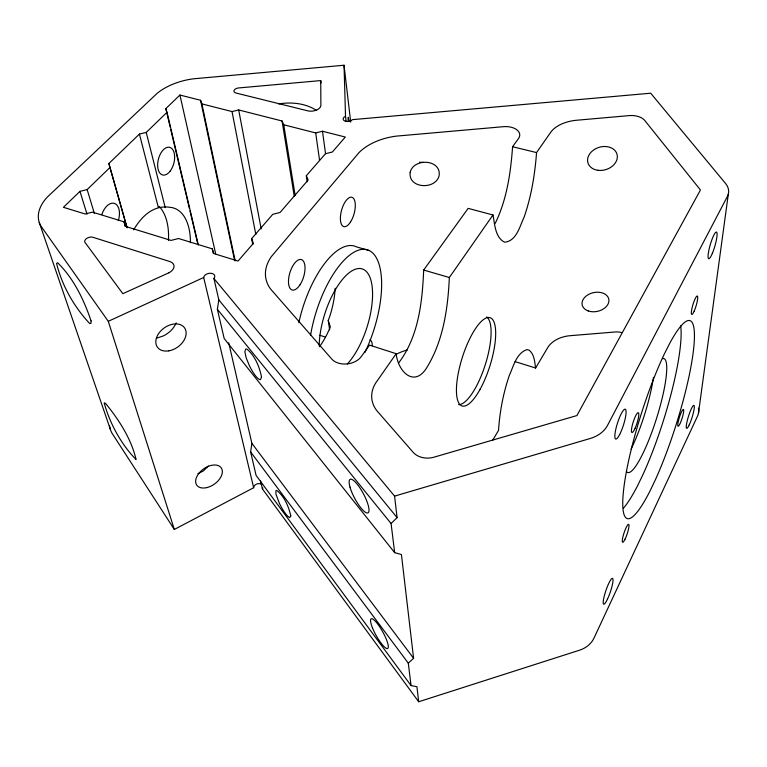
<?xml version="1.0" encoding="UTF-8"?>
<svg xmlns="http://www.w3.org/2000/svg" width="767" height="767" viewBox="0 0 767 767"><rect width="100%" height="100%" fill="white"/><g stroke="black" fill="none" stroke-linecap="round" stroke-linejoin="round"><path stroke-width="1.15" d="M495.204 223.389C506.853 199.621 510.697 172.882 512.586 146.737L518.3 138.808A14.678 8.744 -2.3 0 0 517.016 129.93A14.678 8.744 -2.3 0 0 503.277 126.699L396.203 136.133A51.408 31.457 -5.3 0 0 358.966 152.652L271.604 256.303A55.646 36.845 -8.4 0 0 270.435 288.843L331.421 358.678A17.095 12.128 -8.1 0 0 346.646 363.97A17.095 12.128 -8.1 0 0 361.554 356.204L369.55 345.121L396.165 353.702L377.182 380.902A40.718 29.999 -5.2 0 0 378.687 412.819L413.605 452.808A18.005 13.768 -4.4 0 0 433.23 457.4L576.899 415.561L700.444 189.976L644.51 120.17A14.458 8.427 1.1 0 0 629.88 115.549L578.337 120.093A34.064 20.268 0 0 0 550.083 133.199L536.555 152.575C534.925 174.387 531.349 196.189 524.197 216.908C519.901 225.958 516.488 241.404 504.465 242.19C495.022 237.137 494.84 224.28 492.989 214.99L468.158 208.356L423.681 270.042C422.329 301.891 418.6 336.54 398.802 362.733M492.989 214.99L449.337 277.52C447.947 307.96 443.46 339.695 427.603 366.271C415.129 388.505 398.15 372.417 396.165 353.702M698.43 413.499L728.353 193.907M698.449 408.063A23.902 17.258 7.6 0 1 697.539 416.097L594.022 638.029A27.094 23.029 9.3 0 1 579.478 650.215L418.686 701.757L416.932 686.743L411.054 685.583L256.073 475.329L250.617 451.897L251.902 443.393L228.719 342.772M411.054 685.583L408.293 663.167L413.595 658.316L401.419 554.522L394.669 552.652L224.185 338.535L217.368 309.264L218.844 299.907L213.916 278.498A5.647 3.682 -12.4 0 0 211.002 273.282A5.647 3.682 -12.4 0 0 203.686 277.501L108.281 321.315L40.661 225.709A52.463 31.188 -14.6 0 1 47.362 197.042L156.986 93.488A47.717 26.72 -10.7 0 1 193.514 78.8L344.038 65.243L350.711 122.145M329.676 329.877L328.247 320.51L329.848 316.119A53.489 23.355 -72.4 0 0 335.16 288.239M492.548 440.45L498.531 430.392C499.729 411.706 503.257 393.126 509.336 375.399C513.516 366.319 516.392 353.012 527.034 349.599L529.144 350.174C534.398 354.373 534.685 361.871 535.596 368.026L515.06 361.602M535.596 368.026L547.216 348.467A29.184 20.719 2.2 0 1 571.511 335.582L615.776 331.938A12.397 8.638 3.7 0 1 621.337 332.533M133.631 229.86C141.579 216.342 153.419 204.703 170.015 207.33A55.32 30.335 -72.4 0 1 190.437 242.66M208.356 466.02L203.504 470.852L197.915 473.718M252.794 244.51L251.643 238.642L272.764 214.338L280.07 212.469L308.161 179.996L306.301 175.777L325.467 153.726L332.379 151.991L345.313 137.044L322.485 131.253L315.697 132.931L283.742 124.781L282.064 120.985L238.69 109.959L232.037 111.579L201.894 103.89L200.561 100.276L179.929 95.041L165.816 108.636L170.207 127.226M394.669 552.652L391.084 523.535L397.085 517.6L394.574 496.115L213.916 278.498M125.376 226.428L124.072 221.836L92.424 212.143L85.099 213.983L63.421 207.311L79.969 191.367L87.15 189.583L109.949 167.522L108.895 163.486L139.421 134.072L146.229 132.423L167.024 112.298L165.816 108.636M109.585 426.059A44.869 31.802 -17.2 0 0 111.848 432.952L174.33 529.451L253.656 487.726A4.784 3.672 -14.7 0 1 256.705 484.054A4.784 3.672 -14.7 0 1 261.806 484.447M394.574 496.115L589.967 438.561A32.665 24.199 3.4 0 0 607.483 425.464L727.365 196.505A28.149 17.152 3.9 0 0 725.429 183.303L650.694 93.21L352.379 119.652A4.947 2.886 -6.8 0 1 344.642 120.946A4.947 2.886 -6.8 0 1 345.524 116.296L344.038 65.243M156.439 338.228L163.304 335.927A19.741 14.094 -35.4 0 0 176.142 322.917M278.565 103.919C291.412 101.848 305.487 103.181 316.579 110.458M320.731 80.583L238.154 87.994A4.698 2.617 -9.4 0 0 234.165 90.285A4.698 2.617 -9.4 0 0 235.584 92.922L308.267 110.966A8.801 5.053 -7.7 0 0 320.884 105.606L320.731 80.583L321.047 82.951M512.586 146.737L536.555 152.575M369.282 250.588L356.387 246.84A73.632 30.776 -72.4 0 0 298.833 322.706M423.681 270.042L449.337 277.52M251.643 238.642L253.369 243.34L238.058 261.039L213.83 253.589L212.258 248.834L178.519 238.508L171.041 240.426L125.242 226.332L124.072 221.836M319.829 335.275L325.4 337.087M218.844 299.907L397.085 517.6M217.368 309.264L391.084 523.535M251.902 443.393L413.595 658.316M250.617 451.897L408.293 663.167M260.569 480.995L262.391 488.895L418.686 701.757M39.232 222.411L110.438 429.587M328.247 320.51L330.337 326.972L327.26 333.808A53.565 23.221 -72.4 0 1 319.494 346.722M108.281 321.315L174.33 529.451M79.969 191.367L87.007 214.166M87.15 189.583L94.408 213.533M108.895 163.486L127.13 227.847M109.949 167.522L126.804 227.022M139.421 134.072L158.309 207.378M146.229 132.423L165.25 207.656M170.753 129.556L189.42 208.576M189.967 210.896L197.924 244.596M203.686 277.501L253.656 487.726M167.024 112.298L198.308 244.874M212.258 248.834L213.312 253.484M179.929 95.041L215.652 253.772M201.894 103.89L235.201 260.895M200.561 100.276L234.644 260.665M232.037 111.579L255.823 234.453M238.69 109.959L261.173 228.863M282.064 120.985L294.288 196.352M283.742 124.781L295.161 195.489M306.301 175.777L307.193 181.693M315.697 132.931L319.542 160.15M322.485 131.253L325.553 153.745M345.524 116.296L346.09 121.033M653.436 377.335A59.519 11.591 -72.4 0 1 631.097 449.098M101.829 214.559A14.88 8.773 -73.4 0 1 114.638 203.485A14.88 8.773 -73.4 0 1 118.281 220.704M319.187 345.84A54.198 22.128 -72.4 0 1 345.821 275.727A54.198 22.128 -72.4 0 1 372.561 292.898A54.198 22.128 -72.4 0 1 347.384 363.951M310.587 335.217A73.948 30.21 -72.4 0 1 367.546 249.879A73.948 30.21 -72.4 0 1 364.814 352.619M486.681 316.934A46.231 14.563 -72.4 0 1 485.118 365.226A46.231 14.563 -72.4 0 1 458.58 404.621M369.924 339.867A13.681 5.311 -72 0 1 372.283 345.735M159.085 206.342A54.869 31.006 -72.4 0 1 168.462 240.397M662.439 358.62A59.749 11.083 -72.4 0 1 656.178 419.559A59.749 11.083 -72.4 0 1 626.447 471.465M680.703 325.87A103.392 19.213 -72.4 0 1 642.698 475.137L637.626 485.607A103.392 19.213 -72.4 0 1 623.485 508.128M348.189 121.426A14.276 0.585 84.9 0 1 348.995 121.263M262.889 487.956A4.784 3.672 -14.7 0 1 262.391 488.895M423.202 162.297A14.496 11.697 -6.7 0 1 419.472 162.22M396.788 354.009A44.026 32.099 -4.8 0 1 407.354 349.982M91.072 320.894L90.995 323.281L89.729 323.569C74.169 307.04 61.926 285.487 56.576 263.407L57.621 262.745C73.613 278.306 83.939 299.887 91.072 320.894M261.509 376.961L260.54 379.588A17.008 4.017 63.8 0 1 249.352 365.6L246.188 357.853L244.855 351.775L245.728 348.995L246.955 349.119C255.114 355.926 259.467 366.847 261.509 376.961M104.274 403.116C109.576 423.087 121.512 444.898 136.056 459.491C131.387 439.031 118.837 419.559 105.472 403.308L104.274 403.116M410.182 172.239C407.871 188.557 435.301 190.178 439.098 175.835C441.744 159.335 413.777 157.619 410.182 172.239M290.808 515.942L289.782 517.504A15.215 3.183 62.5 0 1 279.495 503.593L275.947 494.169L275.89 490.784L276.609 490.372C284.48 496.23 288.67 506.651 290.808 515.942M655.526 479.442L650.521 489.979A103.833 18.245 -72.4 0 1 623.456 491.331A103.833 18.245 -72.4 0 1 664.749 353.136L670.233 342.389A103.833 18.245 -72.4 0 1 693.665 348.467A103.833 18.245 -72.4 0 1 655.526 479.442M168.98 272.764L122.845 293.684L84.878 242.228A5.388 3.289 -15.2 0 1 86.738 238.403A5.388 3.289 -15.2 0 1 92.529 237.166L170.303 261.7A10.115 6.462 -13.6 0 1 168.98 272.764M680.521 422.569A8.792 1.419 -72.5 0 0 683.416 409.473A8.792 1.419 -72.5 0 0 678.277 421.486A8.792 1.419 -72.5 0 0 680.521 422.569M712.351 253.359A13.873 2.416 -73.8 0 0 716.608 232.142A13.873 2.416 -73.8 0 0 708.785 250.665A13.873 2.416 -73.8 0 0 712.351 253.359M689.207 424.928A12.08 1.879 -72.5 0 0 694.202 405.676A12.08 1.879 -72.5 0 0 687.443 419.942A12.08 1.879 -72.5 0 0 689.207 424.928M694.202 311.047A9.635 1.687 -73.3 0 0 697.443 296.1A9.635 1.687 -73.3 0 0 691.92 308.535A9.635 1.687 -73.3 0 0 694.202 311.047M168.75 350.864A16.673 11.716 -35.6 0 0 185.077 328.669A16.673 11.716 -35.6 0 0 159.085 332.936A16.673 11.716 -35.6 0 0 168.75 350.864M300.022 284.778A15.906 7.181 -73.1 0 0 301.699 259.687A15.906 7.181 -73.1 0 0 288.526 279.897A15.906 7.181 -73.1 0 0 300.022 284.778M350.011 487.141A18.993 4.928 61.9 0 0 367.153 512.989A18.993 4.928 61.9 0 0 360.078 488.138A18.993 4.928 61.9 0 0 350.011 487.141M372.426 627.761A16.979 3.768 60.9 0 0 387.69 648.489A16.979 3.768 60.9 0 0 378.198 624.712A16.979 3.768 60.9 0 0 372.426 627.761M480.142 389.214A46.298 14.429 -72.4 0 0 490.631 317.912A46.298 14.429 -72.4 0 0 457.4 378.313A46.298 14.429 -72.4 0 0 480.142 389.214M350.5 222.018A15.215 6.5 -74.6 0 0 352.552 197.531A15.215 6.5 -74.6 0 0 340.481 216.208A15.215 6.5 -74.6 0 0 350.5 222.018M170.207 171.06A14.276 7.996 -75.7 0 0 170.59 147.676A14.276 7.996 -75.7 0 0 157.638 164.742A14.276 7.996 -75.7 0 0 170.207 171.06M625.115 539.067A9.511 1.649 -71.6 0 0 628.787 524.417A9.511 1.649 -71.6 0 0 622.986 536.517A9.511 1.649 -71.6 0 0 625.115 539.067M607.512 599.037A13.605 2.32 -71.2 0 0 612.651 578.462A13.605 2.32 -71.2 0 0 604.204 596.285A13.605 2.32 -71.2 0 0 607.512 599.037M619.65 434.515A15.628 3.135 -72.3 0 0 625.69 409.645A15.628 3.135 -72.3 0 0 616.064 428.149A15.628 3.135 -72.3 0 0 619.65 434.515M635.143 428.168A10.422 1.994 -72.3 0 0 638.297 412.665A10.422 1.994 -72.3 0 0 631.912 426.922A10.422 1.994 -72.3 0 0 635.143 428.168M206.793 487.611A14.985 9.309 -35.3 0 0 221.51 468.292A14.985 9.309 -35.3 0 0 198.682 473.623A14.985 9.309 -35.3 0 0 206.793 487.611M597.944 170.303A15.158 11.639 -16.9 0 0 617.013 154.225A15.158 11.639 -16.9 0 0 592.431 150.898A15.158 11.639 -16.9 0 0 597.944 170.303M588.26 310.951A13.624 9.568 -12.4 0 0 608.931 300.952A13.624 9.568 -12.4 0 0 589.248 294.097A13.624 9.568 -12.4 0 0 588.26 310.951"/></g></svg>
